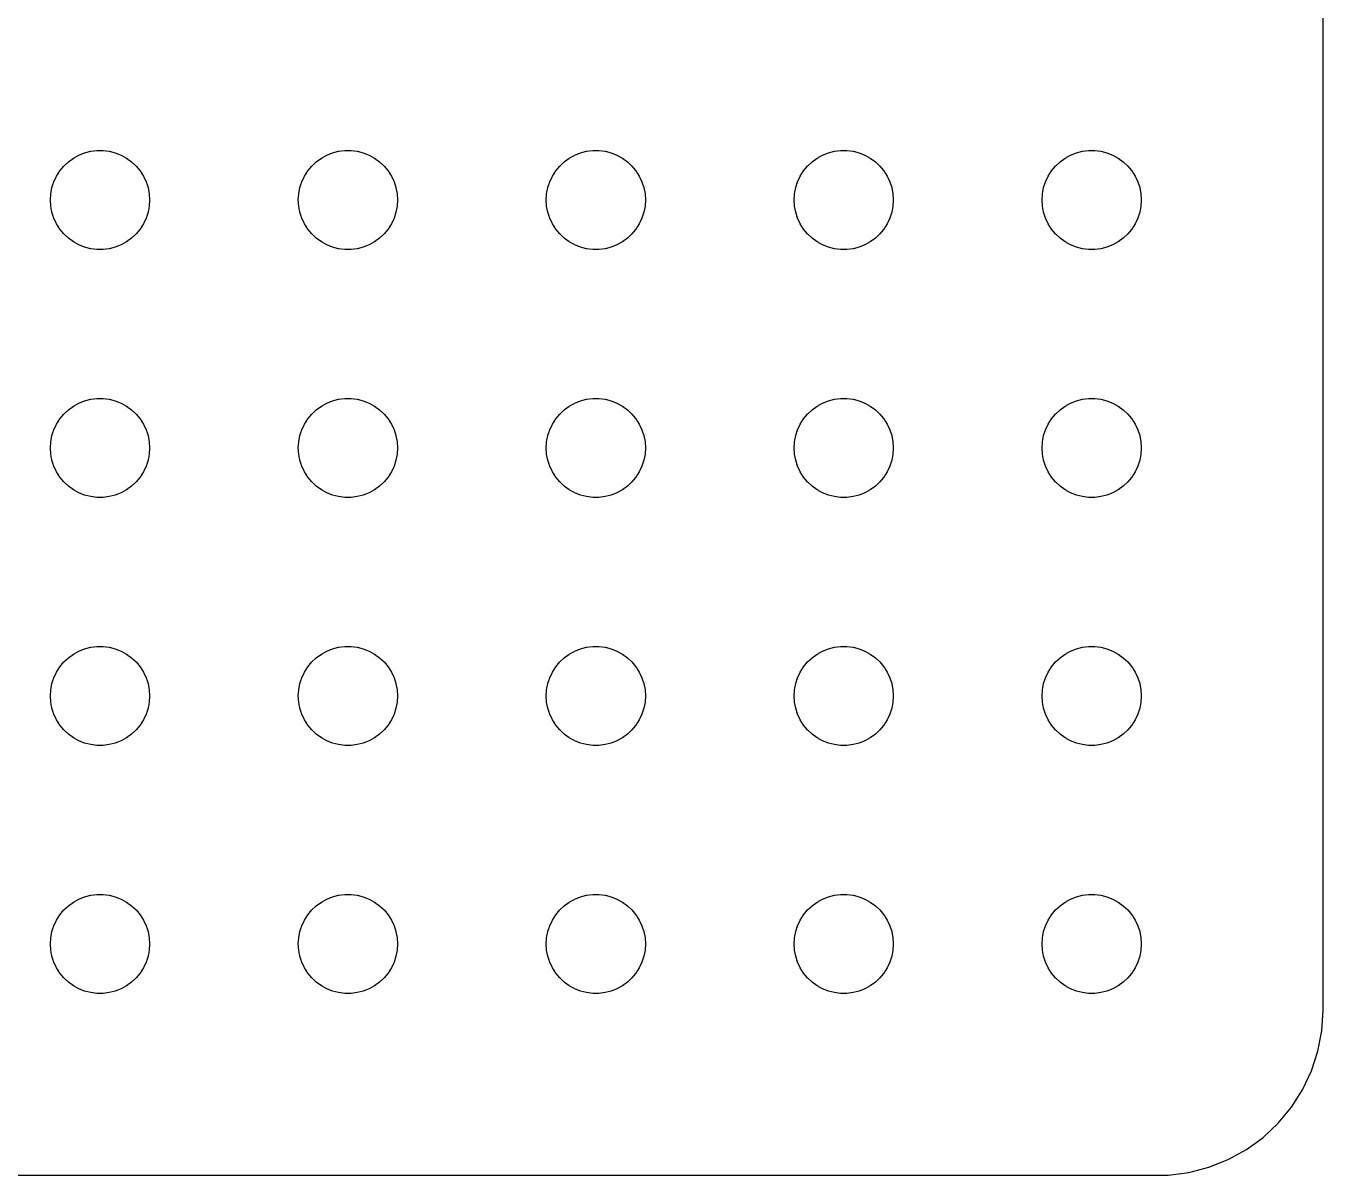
# Model space of a CAD drawing. Header units: metres. Extents: x -37 to 37, y 215 to 541.
# Drawn here: x -2.24 to 37, y 383.01 to 417.76 of the extents above; entities that cross this region are included whole.
import ezdxf

# ---------------------------------------------------------------- set-up
doc = ezdxf.new("R2010")
doc.units = ezdxf.units.M

msp = doc.modelspace()

# ---------------------------------------------------------------- linework, layer by layer
for p, q in [((37, 388), (37, 452)), ((-0.281067, 413.973), (-0.094177, 413.997)), ((-0.094177, 413.997), (0.094177, 413.997)), ((0.094177, 413.997), (0.281067, 413.973)), ((7.21892, 413.973), (7.40581, 413.997)), ((7.40581, 413.997), (7.59418, 413.997)), ((7.59418, 413.997), (7.78107, 413.973)), ((14.7189, 413.973), (14.9058, 413.997)), ((14.9058, 413.997), (15.0942, 413.997)), ((15.0942, 413.997), (15.2811, 413.973)), ((22.2189, 413.973), (22.4058, 413.997)), ((22.4058, 413.997), (22.5942, 413.997)), ((22.5942, 413.997), (22.7811, 413.973)), ((29.7189, 413.973), (29.9058, 413.997)), ((29.9058, 413.997), (30.0942, 413.997)), ((30.0942, 413.997), (30.2811, 413.973)), ((-1.09344, 413.527), (-0.956131, 413.656)), ((-0.956131, 413.656), (-0.803726, 413.766)), ((-0.803726, 413.766), (-0.638657, 413.857)), ((-0.638657, 413.857), (-0.463516, 413.927)), ((-0.463516, 413.927), (-0.281067, 413.973)), ((0.281067, 413.973), (0.463516, 413.927)), ((0.463516, 413.927), (0.638657, 413.857)), ((0.638657, 413.857), (0.803726, 413.766)), ((0.803726, 413.766), (0.956131, 413.656)), ((0.956131, 413.656), (1.09344, 413.527)), ((6.40654, 413.527), (6.54385, 413.656)), ((6.54385, 413.656), (6.69626, 413.766)), ((6.69626, 413.766), (6.86133, 413.857)), ((6.86133, 413.857), (7.03647, 413.927)), ((7.03647, 413.927), (7.21892, 413.973)), ((7.78107, 413.973), (7.96352, 413.927)), ((7.96352, 413.927), (8.13866, 413.857)), ((8.13866, 413.857), (8.30373, 413.766)), ((8.30373, 413.766), (8.45613, 413.656)), ((8.45613, 413.656), (8.59344, 413.527)), ((13.9065, 413.527), (14.0439, 413.656)), ((14.0439, 413.656), (14.1963, 413.766)), ((14.1963, 413.766), (14.3613, 413.857)), ((14.3613, 413.857), (14.5365, 413.927)), ((14.5365, 413.927), (14.7189, 413.973)), ((15.2811, 413.973), (15.4635, 413.927)), ((15.4635, 413.927), (15.6387, 413.857)), ((15.6387, 413.857), (15.8037, 413.766)), ((15.8037, 413.766), (15.9561, 413.656)), ((15.9561, 413.656), (16.0934, 413.527)), ((21.4065, 413.527), (21.5439, 413.656)), ((21.5439, 413.656), (21.6963, 413.766)), ((21.6963, 413.766), (21.8613, 413.857)), ((21.8613, 413.857), (22.0365, 413.927)), ((22.0365, 413.927), (22.2189, 413.973)), ((22.7811, 413.973), (22.9635, 413.927)), ((22.9635, 413.927), (23.1387, 413.857)), ((23.1387, 413.857), (23.3037, 413.766)), ((23.3037, 413.766), (23.4561, 413.656)), ((23.4561, 413.656), (23.5934, 413.527)), ((28.9065, 413.527), (29.0439, 413.656)), ((29.0439, 413.656), (29.1963, 413.766)), ((29.1963, 413.766), (29.3613, 413.857)), ((29.3613, 413.857), (29.5365, 413.927)), ((29.5365, 413.927), (29.7189, 413.973)), ((30.2811, 413.973), (30.4635, 413.927)), ((30.4635, 413.927), (30.6387, 413.857)), ((30.6387, 413.857), (30.8037, 413.766)), ((30.8037, 413.766), (30.9561, 413.656)), ((30.9561, 413.656), (31.0934, 413.527)), ((-1.39465, 413.052), (-1.31445, 413.223)), ((-1.31445, 413.223), (-1.21352, 413.382)), ((-1.21352, 413.382), (-1.09344, 413.527)), ((1.09344, 413.527), (1.21352, 413.382)), ((1.21352, 413.382), (1.31445, 413.223)), ((1.31445, 413.223), (1.39465, 413.052)), ((6.10533, 413.052), (6.18553, 413.223)), ((6.18553, 413.223), (6.28647, 413.382)), ((6.28647, 413.382), (6.40654, 413.527)), ((8.59344, 413.527), (8.71352, 413.382)), ((8.71352, 413.382), (8.81445, 413.223)), ((8.81445, 413.223), (8.89465, 413.052)), ((13.6053, 413.052), (13.6855, 413.223)), ((13.6855, 413.223), (13.7865, 413.382)), ((13.7865, 413.382), (13.9065, 413.527)), ((16.0934, 413.527), (16.2135, 413.382)), ((16.2135, 413.382), (16.3145, 413.223)), ((16.3145, 413.223), (16.3947, 413.052)), ((21.1053, 413.052), (21.1855, 413.223)), ((21.1855, 413.223), (21.2865, 413.382)), ((21.2865, 413.382), (21.4065, 413.527)), ((23.5934, 413.527), (23.7135, 413.382)), ((23.7135, 413.382), (23.8145, 413.223)), ((23.8145, 413.223), (23.8947, 413.052)), ((28.6053, 413.052), (28.6855, 413.223)), ((28.6855, 413.223), (28.7865, 413.382)), ((28.7865, 413.382), (28.9065, 413.527)), ((31.0934, 413.527), (31.2135, 413.382)), ((31.2135, 413.382), (31.3145, 413.223)), ((31.3145, 413.223), (31.3947, 413.052)), ((-1.48816, 412.688), (-1.45287, 412.873)), ((-1.45287, 412.873), (-1.39465, 413.052)), ((1.39465, 413.052), (1.45287, 412.873)), ((1.45287, 412.873), (1.48816, 412.688)), ((6.01183, 412.688), (6.04712, 412.873)), ((6.04712, 412.873), (6.10533, 413.052)), ((8.89465, 413.052), (8.95287, 412.873)), ((8.95287, 412.873), (8.98816, 412.688)), ((13.5118, 412.688), (13.5471, 412.873)), ((13.5471, 412.873), (13.6053, 413.052)), ((16.3947, 413.052), (16.4529, 412.873)), ((16.4529, 412.873), (16.4882, 412.688)), ((21.0118, 412.688), (21.0471, 412.873)), ((21.0471, 412.873), (21.1053, 413.052)), ((23.8947, 413.052), (23.9529, 412.873)), ((23.9529, 412.873), (23.9882, 412.688)), ((28.5118, 412.688), (28.5471, 412.873)), ((28.5471, 412.873), (28.6053, 413.052)), ((31.3947, 413.052), (31.4529, 412.873)), ((31.4529, 412.873), (31.4882, 412.688)), ((-1.5, 412.5), (-1.48816, 412.688)), ((-1.48816, 412.312), (-1.5, 412.5)), ((1.48816, 412.688), (1.5, 412.5)), ((1.5, 412.5), (1.48816, 412.312)), ((6, 412.5), (6.01183, 412.688)), ((6.01183, 412.312), (6, 412.5)), ((8.98816, 412.688), (9, 412.5)), ((9, 412.5), (8.98816, 412.312)), ((13.5, 412.5), (13.5118, 412.688)), ((13.5118, 412.312), (13.5, 412.5)), ((16.4882, 412.688), (16.5, 412.5)), ((16.5, 412.5), (16.4882, 412.312)), ((21, 412.5), (21.0118, 412.688)), ((21.0118, 412.312), (21, 412.5)), ((23.9882, 412.688), (24, 412.5)), ((24, 412.5), (23.9882, 412.312)), ((28.5, 412.5), (28.5118, 412.688)), ((28.5118, 412.312), (28.5, 412.5)), ((31.4882, 412.688), (31.5, 412.5)), ((31.5, 412.5), (31.4882, 412.312)), ((-1.45287, 412.127), (-1.48816, 412.312)), ((-1.39465, 411.948), (-1.45287, 412.127)), ((1.45287, 412.127), (1.39465, 411.948)), ((1.48816, 412.312), (1.45287, 412.127)), ((6.04712, 412.127), (6.01183, 412.312)), ((6.10533, 411.948), (6.04712, 412.127)), ((8.95287, 412.127), (8.89465, 411.948)), ((8.98816, 412.312), (8.95287, 412.127)), ((13.5471, 412.127), (13.5118, 412.312)), ((13.6053, 411.948), (13.5471, 412.127)), ((16.4529, 412.127), (16.3947, 411.948)), ((16.4882, 412.312), (16.4529, 412.127)), ((21.0471, 412.127), (21.0118, 412.312)), ((21.1053, 411.948), (21.0471, 412.127)), ((23.9529, 412.127), (23.8947, 411.948)), ((23.9882, 412.312), (23.9529, 412.127)), ((28.5471, 412.127), (28.5118, 412.312)), ((28.6053, 411.948), (28.5471, 412.127)), ((31.4529, 412.127), (31.3947, 411.948)), ((31.4882, 412.312), (31.4529, 412.127)), ((-1.31445, 411.777), (-1.39465, 411.948)), ((-1.21352, 411.618), (-1.31445, 411.777)), ((1.31445, 411.777), (1.21352, 411.618)), ((1.39465, 411.948), (1.31445, 411.777)), ((6.18553, 411.777), (6.10533, 411.948)), ((6.28647, 411.618), (6.18553, 411.777)), ((8.81445, 411.777), (8.71352, 411.618)), ((8.89465, 411.948), (8.81445, 411.777)), ((13.6855, 411.777), (13.6053, 411.948)), ((13.7865, 411.618), (13.6855, 411.777)), ((16.3145, 411.777), (16.2135, 411.618)), ((16.3947, 411.948), (16.3145, 411.777)), ((21.1855, 411.777), (21.1053, 411.948)), ((21.2865, 411.618), (21.1855, 411.777)), ((23.8145, 411.777), (23.7135, 411.618)), ((23.8947, 411.948), (23.8145, 411.777)), ((28.6855, 411.777), (28.6053, 411.948)), ((28.7865, 411.618), (28.6855, 411.777)), ((31.3145, 411.777), (31.2135, 411.618)), ((31.3947, 411.948), (31.3145, 411.777)), ((-1.09344, 411.473), (-1.21352, 411.618)), ((-0.956131, 411.344), (-1.09344, 411.473)), ((-0.803726, 411.234), (-0.956131, 411.344)), ((0.956131, 411.344), (0.803726, 411.234)), ((1.09344, 411.473), (0.956131, 411.344)), ((1.21352, 411.618), (1.09344, 411.473)), ((6.40654, 411.473), (6.28647, 411.618)), ((6.54385, 411.344), (6.40654, 411.473)), ((6.69626, 411.234), (6.54385, 411.344)), ((8.45613, 411.344), (8.30373, 411.234)), ((8.59344, 411.473), (8.45613, 411.344)), ((8.71352, 411.618), (8.59344, 411.473)), ((13.9065, 411.473), (13.7865, 411.618)), ((14.0439, 411.344), (13.9065, 411.473)), ((14.1963, 411.234), (14.0439, 411.344)), ((15.9561, 411.344), (15.8037, 411.234)), ((16.0934, 411.473), (15.9561, 411.344)), ((16.2135, 411.618), (16.0934, 411.473)), ((21.4065, 411.473), (21.2865, 411.618)), ((21.5439, 411.344), (21.4065, 411.473)), ((21.6963, 411.234), (21.5439, 411.344)), ((23.4561, 411.344), (23.3037, 411.234)), ((23.5934, 411.473), (23.4561, 411.344)), ((23.7135, 411.618), (23.5934, 411.473)), ((28.9065, 411.473), (28.7865, 411.618)), ((29.0439, 411.344), (28.9065, 411.473)), ((29.1963, 411.234), (29.0439, 411.344)), ((30.9561, 411.344), (30.8037, 411.234)), ((31.0934, 411.473), (30.9561, 411.344)), ((31.2135, 411.618), (31.0934, 411.473)), ((-0.638657, 411.143), (-0.803726, 411.234)), ((-0.463516, 411.073), (-0.638657, 411.143)), ((-0.281067, 411.027), (-0.463516, 411.073)), ((-0.094177, 411.003), (-0.281067, 411.027)), ((0.094177, 411.003), (-0.094177, 411.003)), ((0.281067, 411.027), (0.094177, 411.003)), ((0.463516, 411.073), (0.281067, 411.027)), ((0.638657, 411.143), (0.463516, 411.073)), ((0.803726, 411.234), (0.638657, 411.143)), ((6.86133, 411.143), (6.69626, 411.234)), ((7.03647, 411.073), (6.86133, 411.143)), ((7.21892, 411.027), (7.03647, 411.073)), ((7.40581, 411.003), (7.21892, 411.027)), ((7.59418, 411.003), (7.40581, 411.003)), ((7.78107, 411.027), (7.59418, 411.003)), ((7.96352, 411.073), (7.78107, 411.027)), ((8.13866, 411.143), (7.96352, 411.073)), ((8.30373, 411.234), (8.13866, 411.143)), ((14.3613, 411.143), (14.1963, 411.234)), ((14.5365, 411.073), (14.3613, 411.143)), ((14.7189, 411.027), (14.5365, 411.073)), ((14.9058, 411.003), (14.7189, 411.027)), ((15.0942, 411.003), (14.9058, 411.003)), ((15.2811, 411.027), (15.0942, 411.003)), ((15.4635, 411.073), (15.2811, 411.027)), ((15.6387, 411.143), (15.4635, 411.073)), ((15.8037, 411.234), (15.6387, 411.143)), ((21.8613, 411.143), (21.6963, 411.234)), ((22.0365, 411.073), (21.8613, 411.143)), ((22.2189, 411.027), (22.0365, 411.073)), ((22.4058, 411.003), (22.2189, 411.027)), ((22.5942, 411.003), (22.4058, 411.003)), ((22.7811, 411.027), (22.5942, 411.003)), ((22.9635, 411.073), (22.7811, 411.027)), ((23.1387, 411.143), (22.9635, 411.073)), ((23.3037, 411.234), (23.1387, 411.143)), ((29.3613, 411.143), (29.1963, 411.234)), ((29.5365, 411.073), (29.3613, 411.143)), ((29.7189, 411.027), (29.5365, 411.073)), ((29.9058, 411.003), (29.7189, 411.027)), ((30.0942, 411.003), (29.9058, 411.003)), ((30.2811, 411.027), (30.0942, 411.003)), ((30.4635, 411.073), (30.2811, 411.027)), ((30.6387, 411.143), (30.4635, 411.073)), ((30.8037, 411.234), (30.6387, 411.143)), ((-1.09344, 406.027), (-0.956131, 406.156)), ((-0.956131, 406.156), (-0.803726, 406.266)), ((-0.803726, 406.266), (-0.638657, 406.357)), ((-0.638657, 406.357), (-0.463516, 406.427)), ((-0.463516, 406.427), (-0.281067, 406.473)), ((-0.281067, 406.473), (-0.094177, 406.497)), ((-0.094177, 406.497), (0.094177, 406.497)), ((0.094177, 406.497), (0.281067, 406.473)), ((0.281067, 406.473), (0.463516, 406.427)), ((0.463516, 406.427), (0.638657, 406.357)), ((0.638657, 406.357), (0.803726, 406.266)), ((0.803726, 406.266), (0.956131, 406.156)), ((0.956131, 406.156), (1.09344, 406.027)), ((6.40654, 406.027), (6.54385, 406.156)), ((6.54385, 406.156), (6.69626, 406.266)), ((6.69626, 406.266), (6.86133, 406.357)), ((6.86133, 406.357), (7.03647, 406.427)), ((7.03647, 406.427), (7.21892, 406.473)), ((7.21892, 406.473), (7.40581, 406.497)), ((7.40581, 406.497), (7.59418, 406.497)), ((7.59418, 406.497), (7.78107, 406.473)), ((7.78107, 406.473), (7.96352, 406.427)), ((7.96352, 406.427), (8.13866, 406.357)), ((8.13866, 406.357), (8.30373, 406.266)), ((8.30373, 406.266), (8.45613, 406.156)), ((8.45613, 406.156), (8.59344, 406.027)), ((13.9065, 406.027), (14.0439, 406.156)), ((14.0439, 406.156), (14.1963, 406.266)), ((14.1963, 406.266), (14.3613, 406.357)), ((14.3613, 406.357), (14.5365, 406.427)), ((14.5365, 406.427), (14.7189, 406.473)), ((14.7189, 406.473), (14.9058, 406.497)), ((14.9058, 406.497), (15.0942, 406.497)), ((15.0942, 406.497), (15.2811, 406.473)), ((15.2811, 406.473), (15.4635, 406.427)), ((15.4635, 406.427), (15.6387, 406.357)), ((15.6387, 406.357), (15.8037, 406.266)), ((15.8037, 406.266), (15.9561, 406.156)), ((15.9561, 406.156), (16.0934, 406.027)), ((21.4065, 406.027), (21.5439, 406.156)), ((21.5439, 406.156), (21.6963, 406.266)), ((21.6963, 406.266), (21.8613, 406.357)), ((21.8613, 406.357), (22.0365, 406.427)), ((22.0365, 406.427), (22.2189, 406.473)), ((22.2189, 406.473), (22.4058, 406.497)), ((22.4058, 406.497), (22.5942, 406.497)), ((22.5942, 406.497), (22.7811, 406.473)), ((22.7811, 406.473), (22.9635, 406.427)), ((22.9635, 406.427), (23.1387, 406.357)), ((23.1387, 406.357), (23.3037, 406.266)), ((23.3037, 406.266), (23.4561, 406.156)), ((23.4561, 406.156), (23.5934, 406.027)), ((28.9065, 406.027), (29.0439, 406.156)), ((29.0439, 406.156), (29.1963, 406.266)), ((29.1963, 406.266), (29.3613, 406.357)), ((29.3613, 406.357), (29.5365, 406.427)), ((29.5365, 406.427), (29.7189, 406.473)), ((29.7189, 406.473), (29.9058, 406.497)), ((29.9058, 406.497), (30.0942, 406.497)), ((30.0942, 406.497), (30.2811, 406.473)), ((30.2811, 406.473), (30.4635, 406.427)), ((30.4635, 406.427), (30.6387, 406.357)), ((30.6387, 406.357), (30.8037, 406.266)), ((30.8037, 406.266), (30.9561, 406.156)), ((30.9561, 406.156), (31.0934, 406.027)), ((-1.31445, 405.723), (-1.21352, 405.882)), ((-1.21352, 405.882), (-1.09344, 406.027)), ((1.09344, 406.027), (1.21352, 405.882)), ((1.21352, 405.882), (1.31445, 405.723)), ((6.18553, 405.723), (6.28647, 405.882)), ((6.28647, 405.882), (6.40654, 406.027)), ((8.59344, 406.027), (8.71352, 405.882)), ((8.71352, 405.882), (8.81445, 405.723)), ((13.6855, 405.723), (13.7865, 405.882)), ((13.7865, 405.882), (13.9065, 406.027)), ((16.0934, 406.027), (16.2135, 405.882)), ((16.2135, 405.882), (16.3145, 405.723)), ((21.1855, 405.723), (21.2865, 405.882)), ((21.2865, 405.882), (21.4065, 406.027)), ((23.5934, 406.027), (23.7135, 405.882)), ((23.7135, 405.882), (23.8145, 405.723)), ((28.6855, 405.723), (28.7865, 405.882)), ((28.7865, 405.882), (28.9065, 406.027)), ((31.0934, 406.027), (31.2135, 405.882)), ((31.2135, 405.882), (31.3145, 405.723)), ((-1.48816, 405.188), (-1.45287, 405.373)), ((-1.45287, 405.373), (-1.39465, 405.552)), ((-1.39465, 405.552), (-1.31445, 405.723)), ((1.31445, 405.723), (1.39465, 405.552)), ((1.39465, 405.552), (1.45287, 405.373)), ((1.45287, 405.373), (1.48816, 405.188)), ((6.01183, 405.188), (6.04712, 405.373)), ((6.04712, 405.373), (6.10533, 405.552)), ((6.10533, 405.552), (6.18553, 405.723)), ((8.81445, 405.723), (8.89465, 405.552)), ((8.89465, 405.552), (8.95287, 405.373)), ((8.95287, 405.373), (8.98816, 405.188)), ((13.5118, 405.188), (13.5471, 405.373)), ((13.5471, 405.373), (13.6053, 405.552)), ((13.6053, 405.552), (13.6855, 405.723)), ((16.3145, 405.723), (16.3947, 405.552)), ((16.3947, 405.552), (16.4529, 405.373)), ((16.4529, 405.373), (16.4882, 405.188)), ((21.0118, 405.188), (21.0471, 405.373)), ((21.0471, 405.373), (21.1053, 405.552)), ((21.1053, 405.552), (21.1855, 405.723)), ((23.8145, 405.723), (23.8947, 405.552)), ((23.8947, 405.552), (23.9529, 405.373)), ((23.9529, 405.373), (23.9882, 405.188)), ((28.5118, 405.188), (28.5471, 405.373)), ((28.5471, 405.373), (28.6053, 405.552)), ((28.6053, 405.552), (28.6855, 405.723)), ((31.3145, 405.723), (31.3947, 405.552)), ((31.3947, 405.552), (31.4529, 405.373)), ((31.4529, 405.373), (31.4882, 405.188)), ((-1.5, 405), (-1.48816, 405.188)), ((-1.48816, 404.812), (-1.5, 405)), ((1.48816, 405.188), (1.5, 405)), ((1.5, 405), (1.48816, 404.812)), ((6, 405), (6.01183, 405.188)), ((6.01183, 404.812), (6, 405)), ((8.98816, 405.188), (9, 405)), ((9, 405), (8.98816, 404.812)), ((13.5, 405), (13.5118, 405.188)), ((13.5118, 404.812), (13.5, 405)), ((16.4882, 405.188), (16.5, 405)), ((16.5, 405), (16.4882, 404.812)), ((21, 405), (21.0118, 405.188)), ((21.0118, 404.812), (21, 405)), ((23.9882, 405.188), (24, 405)), ((24, 405), (23.9882, 404.812)), ((28.5, 405), (28.5118, 405.188)), ((28.5118, 404.812), (28.5, 405)), ((31.4882, 405.188), (31.5, 405)), ((31.5, 405), (31.4882, 404.812)), ((-1.45287, 404.627), (-1.48816, 404.812)), ((-1.39465, 404.448), (-1.45287, 404.627)), ((1.45287, 404.627), (1.39465, 404.448)), ((1.48816, 404.812), (1.45287, 404.627)), ((6.04712, 404.627), (6.01183, 404.812)), ((6.10533, 404.448), (6.04712, 404.627)), ((8.95287, 404.627), (8.89465, 404.448)), ((8.98816, 404.812), (8.95287, 404.627)), ((13.5471, 404.627), (13.5118, 404.812)), ((13.6053, 404.448), (13.5471, 404.627)), ((16.4529, 404.627), (16.3947, 404.448)), ((16.4882, 404.812), (16.4529, 404.627)), ((21.0471, 404.627), (21.0118, 404.812)), ((21.1053, 404.448), (21.0471, 404.627)), ((23.9529, 404.627), (23.8947, 404.448)), ((23.9882, 404.812), (23.9529, 404.627)), ((28.5471, 404.627), (28.5118, 404.812)), ((28.6053, 404.448), (28.5471, 404.627)), ((31.4529, 404.627), (31.3947, 404.448)), ((31.4882, 404.812), (31.4529, 404.627)), ((-1.31445, 404.277), (-1.39465, 404.448)), ((-1.21352, 404.118), (-1.31445, 404.277)), ((1.31445, 404.277), (1.21352, 404.118)), ((1.39465, 404.448), (1.31445, 404.277)), ((6.18553, 404.277), (6.10533, 404.448)), ((6.28647, 404.118), (6.18553, 404.277)), ((8.81445, 404.277), (8.71352, 404.118)), ((8.89465, 404.448), (8.81445, 404.277)), ((13.6855, 404.277), (13.6053, 404.448)), ((13.7865, 404.118), (13.6855, 404.277)), ((16.3145, 404.277), (16.2135, 404.118)), ((16.3947, 404.448), (16.3145, 404.277)), ((21.1855, 404.277), (21.1053, 404.448)), ((21.2865, 404.118), (21.1855, 404.277)), ((23.8145, 404.277), (23.7135, 404.118)), ((23.8947, 404.448), (23.8145, 404.277)), ((28.6855, 404.277), (28.6053, 404.448)), ((28.7865, 404.118), (28.6855, 404.277)), ((31.3145, 404.277), (31.2135, 404.118)), ((31.3947, 404.448), (31.3145, 404.277)), ((-1.09344, 403.973), (-1.21352, 404.118)), ((-0.956131, 403.844), (-1.09344, 403.973)), ((-0.803726, 403.734), (-0.956131, 403.844)), ((0.956131, 403.844), (0.803726, 403.734)), ((1.09344, 403.973), (0.956131, 403.844)), ((1.21352, 404.118), (1.09344, 403.973)), ((6.40654, 403.973), (6.28647, 404.118)), ((6.54385, 403.844), (6.40654, 403.973)), ((6.69626, 403.734), (6.54385, 403.844)), ((8.45613, 403.844), (8.30373, 403.734)), ((8.59344, 403.973), (8.45613, 403.844)), ((8.71352, 404.118), (8.59344, 403.973)), ((13.9065, 403.973), (13.7865, 404.118)), ((14.0439, 403.844), (13.9065, 403.973)), ((14.1963, 403.734), (14.0439, 403.844)), ((15.9561, 403.844), (15.8037, 403.734)), ((16.0934, 403.973), (15.9561, 403.844)), ((16.2135, 404.118), (16.0934, 403.973)), ((21.4065, 403.973), (21.2865, 404.118)), ((21.5439, 403.844), (21.4065, 403.973)), ((21.6963, 403.734), (21.5439, 403.844)), ((23.4561, 403.844), (23.3037, 403.734)), ((23.5934, 403.973), (23.4561, 403.844)), ((23.7135, 404.118), (23.5934, 403.973)), ((28.9065, 403.973), (28.7865, 404.118)), ((29.0439, 403.844), (28.9065, 403.973)), ((29.1963, 403.734), (29.0439, 403.844)), ((30.9561, 403.844), (30.8037, 403.734)), ((31.0934, 403.973), (30.9561, 403.844)), ((31.2135, 404.118), (31.0934, 403.973)), ((-0.638657, 403.643), (-0.803726, 403.734)), ((-0.463516, 403.573), (-0.638657, 403.643)), ((-0.281067, 403.527), (-0.463516, 403.573)), ((-0.094177, 403.503), (-0.281067, 403.527)), ((0.094177, 403.503), (-0.094177, 403.503)), ((0.281067, 403.527), (0.094177, 403.503)), ((0.463516, 403.573), (0.281067, 403.527)), ((0.638657, 403.643), (0.463516, 403.573)), ((0.803726, 403.734), (0.638657, 403.643)), ((6.86133, 403.643), (6.69626, 403.734)), ((7.03647, 403.573), (6.86133, 403.643)), ((7.21892, 403.527), (7.03647, 403.573)), ((7.40581, 403.503), (7.21892, 403.527)), ((7.59418, 403.503), (7.40581, 403.503)), ((7.78107, 403.527), (7.59418, 403.503)), ((7.96352, 403.573), (7.78107, 403.527)), ((8.13866, 403.643), (7.96352, 403.573)), ((8.30373, 403.734), (8.13866, 403.643)), ((14.3613, 403.643), (14.1963, 403.734)), ((14.5365, 403.573), (14.3613, 403.643)), ((14.7189, 403.527), (14.5365, 403.573)), ((14.9058, 403.503), (14.7189, 403.527)), ((15.0942, 403.503), (14.9058, 403.503)), ((15.2811, 403.527), (15.0942, 403.503)), ((15.4635, 403.573), (15.2811, 403.527)), ((15.6387, 403.643), (15.4635, 403.573)), ((15.8037, 403.734), (15.6387, 403.643)), ((21.8613, 403.643), (21.6963, 403.734)), ((22.0365, 403.573), (21.8613, 403.643)), ((22.2189, 403.527), (22.0365, 403.573)), ((22.4058, 403.503), (22.2189, 403.527)), ((22.5942, 403.503), (22.4058, 403.503)), ((22.7811, 403.527), (22.5942, 403.503)), ((22.9635, 403.573), (22.7811, 403.527)), ((23.1387, 403.643), (22.9635, 403.573)), ((23.3037, 403.734), (23.1387, 403.643)), ((29.3613, 403.643), (29.1963, 403.734)), ((29.5365, 403.573), (29.3613, 403.643)), ((29.7189, 403.527), (29.5365, 403.573)), ((29.9058, 403.503), (29.7189, 403.527)), ((30.0942, 403.503), (29.9058, 403.503)), ((30.2811, 403.527), (30.0942, 403.503)), ((30.4635, 403.573), (30.2811, 403.527)), ((30.6387, 403.643), (30.4635, 403.573)), ((30.8037, 403.734), (30.6387, 403.643)), ((-0.956131, 398.656), (-0.803726, 398.766)), ((-0.803726, 398.766), (-0.638657, 398.857)), ((-0.638657, 398.857), (-0.463516, 398.927)), ((-0.463516, 398.927), (-0.281067, 398.973)), ((-0.281067, 398.973), (-0.094177, 398.997)), ((-0.094177, 398.997), (0.094177, 398.997)), ((0.094177, 398.997), (0.281067, 398.973)), ((0.281067, 398.973), (0.463516, 398.927)), ((0.463516, 398.927), (0.638657, 398.857)), ((0.638657, 398.857), (0.803726, 398.766)), ((0.803726, 398.766), (0.956131, 398.656)), ((6.54385, 398.656), (6.69626, 398.766)), ((6.69626, 398.766), (6.86133, 398.857)), ((6.86133, 398.857), (7.03647, 398.927)), ((7.03647, 398.927), (7.21892, 398.973)), ((7.21892, 398.973), (7.40581, 398.997)), ((7.40581, 398.997), (7.59418, 398.997)), ((7.59418, 398.997), (7.78107, 398.973)), ((7.78107, 398.973), (7.96352, 398.927)), ((7.96352, 398.927), (8.13866, 398.857)), ((8.13866, 398.857), (8.30373, 398.766)), ((8.30373, 398.766), (8.45613, 398.656)), ((14.0439, 398.656), (14.1963, 398.766)), ((14.1963, 398.766), (14.3613, 398.857)), ((14.3613, 398.857), (14.5365, 398.927)), ((14.5365, 398.927), (14.7189, 398.973)), ((14.7189, 398.973), (14.9058, 398.997)), ((14.9058, 398.997), (15.0942, 398.997)), ((15.0942, 398.997), (15.2811, 398.973)), ((15.2811, 398.973), (15.4635, 398.927)), ((15.4635, 398.927), (15.6387, 398.857)), ((15.6387, 398.857), (15.8037, 398.766)), ((15.8037, 398.766), (15.9561, 398.656)), ((21.5439, 398.656), (21.6963, 398.766)), ((21.6963, 398.766), (21.8613, 398.857)), ((21.8613, 398.857), (22.0365, 398.927)), ((22.0365, 398.927), (22.2189, 398.973)), ((22.2189, 398.973), (22.4058, 398.997)), ((22.4058, 398.997), (22.5942, 398.997)), ((22.5942, 398.997), (22.7811, 398.973)), ((22.7811, 398.973), (22.9635, 398.927)), ((22.9635, 398.927), (23.1387, 398.857)), ((23.1387, 398.857), (23.3037, 398.766)), ((23.3037, 398.766), (23.4561, 398.656)), ((29.0439, 398.656), (29.1963, 398.766)), ((29.1963, 398.766), (29.3613, 398.857)), ((29.3613, 398.857), (29.5365, 398.927)), ((29.5365, 398.927), (29.7189, 398.973)), ((29.7189, 398.973), (29.9058, 398.997)), ((29.9058, 398.997), (30.0942, 398.997)), ((30.0942, 398.997), (30.2811, 398.973)), ((30.2811, 398.973), (30.4635, 398.927)), ((30.4635, 398.927), (30.6387, 398.857)), ((30.6387, 398.857), (30.8037, 398.766)), ((30.8037, 398.766), (30.9561, 398.656)), ((-1.31445, 398.223), (-1.21352, 398.382)), ((-1.21352, 398.382), (-1.09344, 398.527)), ((-1.09344, 398.527), (-0.956131, 398.656)), ((0.956131, 398.656), (1.09344, 398.527)), ((1.09344, 398.527), (1.21352, 398.382)), ((1.21352, 398.382), (1.31445, 398.223)), ((6.18553, 398.223), (6.28647, 398.382)), ((6.28647, 398.382), (6.40654, 398.527)), ((6.40654, 398.527), (6.54385, 398.656)), ((8.45613, 398.656), (8.59344, 398.527)), ((8.59344, 398.527), (8.71352, 398.382)), ((8.71352, 398.382), (8.81445, 398.223)), ((13.6855, 398.223), (13.7865, 398.382)), ((13.7865, 398.382), (13.9065, 398.527)), ((13.9065, 398.527), (14.0439, 398.656)), ((15.9561, 398.656), (16.0934, 398.527)), ((16.0934, 398.527), (16.2135, 398.382)), ((16.2135, 398.382), (16.3145, 398.223)), ((21.1855, 398.223), (21.2865, 398.382)), ((21.2865, 398.382), (21.4065, 398.527)), ((21.4065, 398.527), (21.5439, 398.656)), ((23.4561, 398.656), (23.5934, 398.527)), ((23.5934, 398.527), (23.7135, 398.382)), ((23.7135, 398.382), (23.8145, 398.223)), ((28.6855, 398.223), (28.7865, 398.382)), ((28.7865, 398.382), (28.9065, 398.527)), ((28.9065, 398.527), (29.0439, 398.656)), ((30.9561, 398.656), (31.0934, 398.527)), ((31.0934, 398.527), (31.2135, 398.382)), ((31.2135, 398.382), (31.3145, 398.223)), ((-1.45287, 397.873), (-1.39465, 398.052)), ((-1.39465, 398.052), (-1.31445, 398.223)), ((1.31445, 398.223), (1.39465, 398.052)), ((1.39465, 398.052), (1.45287, 397.873)), ((6.04712, 397.873), (6.10533, 398.052)), ((6.10533, 398.052), (6.18553, 398.223)), ((8.81445, 398.223), (8.89465, 398.052)), ((8.89465, 398.052), (8.95287, 397.873)), ((13.5471, 397.873), (13.6053, 398.052)), ((13.6053, 398.052), (13.6855, 398.223)), ((16.3145, 398.223), (16.3947, 398.052)), ((16.3947, 398.052), (16.4529, 397.873)), ((21.0471, 397.873), (21.1053, 398.052)), ((21.1053, 398.052), (21.1855, 398.223)), ((23.8145, 398.223), (23.8947, 398.052)), ((23.8947, 398.052), (23.9529, 397.873)), ((28.5471, 397.873), (28.6053, 398.052)), ((28.6053, 398.052), (28.6855, 398.223)), ((31.3145, 398.223), (31.3947, 398.052)), ((31.3947, 398.052), (31.4529, 397.873)), ((-1.5, 397.5), (-1.48816, 397.688)), ((-1.48816, 397.688), (-1.45287, 397.873)), ((1.45287, 397.873), (1.48816, 397.688)), ((1.48816, 397.688), (1.5, 397.5)), ((6, 397.5), (6.01183, 397.688)), ((6.01183, 397.688), (6.04712, 397.873)), ((8.95287, 397.873), (8.98816, 397.688)), ((8.98816, 397.688), (9, 397.5)), ((13.5, 397.5), (13.5118, 397.688)), ((13.5118, 397.688), (13.5471, 397.873)), ((16.4529, 397.873), (16.4882, 397.688)), ((16.4882, 397.688), (16.5, 397.5)), ((21, 397.5), (21.0118, 397.688)), ((21.0118, 397.688), (21.0471, 397.873)), ((23.9529, 397.873), (23.9882, 397.688)), ((23.9882, 397.688), (24, 397.5)), ((28.5, 397.5), (28.5118, 397.688)), ((28.5118, 397.688), (28.5471, 397.873)), ((31.4529, 397.873), (31.4882, 397.688)), ((31.4882, 397.688), (31.5, 397.5)), ((-1.48816, 397.312), (-1.5, 397.5)), ((-1.45287, 397.127), (-1.48816, 397.312)), ((-1.39465, 396.948), (-1.45287, 397.127)), ((1.45287, 397.127), (1.39465, 396.948)), ((1.48816, 397.312), (1.45287, 397.127)), ((1.5, 397.5), (1.48816, 397.312)), ((6.01183, 397.312), (6, 397.5)), ((6.04712, 397.127), (6.01183, 397.312)), ((6.10533, 396.948), (6.04712, 397.127)), ((8.95287, 397.127), (8.89465, 396.948)), ((8.98816, 397.312), (8.95287, 397.127)), ((9, 397.5), (8.98816, 397.312)), ((13.5118, 397.312), (13.5, 397.5)), ((13.5471, 397.127), (13.5118, 397.312)), ((13.6053, 396.948), (13.5471, 397.127)), ((16.4529, 397.127), (16.3947, 396.948)), ((16.4882, 397.312), (16.4529, 397.127)), ((16.5, 397.5), (16.4882, 397.312)), ((21.0118, 397.312), (21, 397.5)), ((21.0471, 397.127), (21.0118, 397.312)), ((21.1053, 396.948), (21.0471, 397.127)), ((23.9529, 397.127), (23.8947, 396.948)), ((23.9882, 397.312), (23.9529, 397.127)), ((24, 397.5), (23.9882, 397.312)), ((28.5118, 397.312), (28.5, 397.5)), ((28.5471, 397.127), (28.5118, 397.312)), ((28.6053, 396.948), (28.5471, 397.127)), ((31.4529, 397.127), (31.3947, 396.948)), ((31.4882, 397.312), (31.4529, 397.127)), ((31.5, 397.5), (31.4882, 397.312)), ((-1.31445, 396.777), (-1.39465, 396.948)), ((-1.21352, 396.618), (-1.31445, 396.777)), ((1.31445, 396.777), (1.21352, 396.618)), ((1.39465, 396.948), (1.31445, 396.777)), ((6.18553, 396.777), (6.10533, 396.948)), ((6.28647, 396.618), (6.18553, 396.777)), ((8.81445, 396.777), (8.71352, 396.618)), ((8.89465, 396.948), (8.81445, 396.777)), ((13.6855, 396.777), (13.6053, 396.948)), ((13.7865, 396.618), (13.6855, 396.777)), ((16.3145, 396.777), (16.2135, 396.618)), ((16.3947, 396.948), (16.3145, 396.777)), ((21.1855, 396.777), (21.1053, 396.948)), ((21.2865, 396.618), (21.1855, 396.777)), ((23.8145, 396.777), (23.7135, 396.618)), ((23.8947, 396.948), (23.8145, 396.777)), ((28.6855, 396.777), (28.6053, 396.948)), ((28.7865, 396.618), (28.6855, 396.777)), ((31.3145, 396.777), (31.2135, 396.618)), ((31.3947, 396.948), (31.3145, 396.777)), ((-1.09344, 396.473), (-1.21352, 396.618)), ((-0.956131, 396.344), (-1.09344, 396.473)), ((-0.803726, 396.234), (-0.956131, 396.344)), ((0.956131, 396.344), (0.803726, 396.234)), ((1.09344, 396.473), (0.956131, 396.344)), ((1.21352, 396.618), (1.09344, 396.473)), ((6.40654, 396.473), (6.28647, 396.618)), ((6.54385, 396.344), (6.40654, 396.473)), ((6.69626, 396.234), (6.54385, 396.344)), ((8.45613, 396.344), (8.30373, 396.234)), ((8.59344, 396.473), (8.45613, 396.344)), ((8.71352, 396.618), (8.59344, 396.473)), ((13.9065, 396.473), (13.7865, 396.618)), ((14.0439, 396.344), (13.9065, 396.473)), ((14.1963, 396.234), (14.0439, 396.344)), ((15.9561, 396.344), (15.8037, 396.234)), ((16.0934, 396.473), (15.9561, 396.344)), ((16.2135, 396.618), (16.0934, 396.473)), ((21.4065, 396.473), (21.2865, 396.618)), ((21.5439, 396.344), (21.4065, 396.473)), ((21.6963, 396.234), (21.5439, 396.344)), ((23.4561, 396.344), (23.3037, 396.234)), ((23.5934, 396.473), (23.4561, 396.344)), ((23.7135, 396.618), (23.5934, 396.473)), ((28.9065, 396.473), (28.7865, 396.618)), ((29.0439, 396.344), (28.9065, 396.473)), ((29.1963, 396.234), (29.0439, 396.344)), ((30.9561, 396.344), (30.8037, 396.234)), ((31.0934, 396.473), (30.9561, 396.344)), ((31.2135, 396.618), (31.0934, 396.473)), ((-0.638657, 396.143), (-0.803726, 396.234)), ((-0.463516, 396.073), (-0.638657, 396.143)), ((-0.281067, 396.027), (-0.463516, 396.073)), ((-0.094177, 396.003), (-0.281067, 396.027)), ((0.094177, 396.003), (-0.094177, 396.003)), ((0.281067, 396.027), (0.094177, 396.003)), ((0.463516, 396.073), (0.281067, 396.027)), ((0.638657, 396.143), (0.463516, 396.073)), ((0.803726, 396.234), (0.638657, 396.143)), ((6.86133, 396.143), (6.69626, 396.234)), ((7.03647, 396.073), (6.86133, 396.143)), ((7.21892, 396.027), (7.03647, 396.073)), ((7.40581, 396.003), (7.21892, 396.027)), ((7.59418, 396.003), (7.40581, 396.003)), ((7.78107, 396.027), (7.59418, 396.003)), ((7.96352, 396.073), (7.78107, 396.027)), ((8.13866, 396.143), (7.96352, 396.073)), ((8.30373, 396.234), (8.13866, 396.143)), ((14.3613, 396.143), (14.1963, 396.234)), ((14.5365, 396.073), (14.3613, 396.143)), ((14.7189, 396.027), (14.5365, 396.073)), ((14.9058, 396.003), (14.7189, 396.027)), ((15.0942, 396.003), (14.9058, 396.003)), ((15.2811, 396.027), (15.0942, 396.003)), ((15.4635, 396.073), (15.2811, 396.027)), ((15.6387, 396.143), (15.4635, 396.073)), ((15.8037, 396.234), (15.6387, 396.143)), ((21.8613, 396.143), (21.6963, 396.234)), ((22.0365, 396.073), (21.8613, 396.143)), ((22.2189, 396.027), (22.0365, 396.073)), ((22.4058, 396.003), (22.2189, 396.027)), ((22.5942, 396.003), (22.4058, 396.003)), ((22.7811, 396.027), (22.5942, 396.003)), ((22.9635, 396.073), (22.7811, 396.027)), ((23.1387, 396.143), (22.9635, 396.073)), ((23.3037, 396.234), (23.1387, 396.143)), ((29.3613, 396.143), (29.1963, 396.234)), ((29.5365, 396.073), (29.3613, 396.143)), ((29.7189, 396.027), (29.5365, 396.073)), ((29.9058, 396.003), (29.7189, 396.027)), ((30.0942, 396.003), (29.9058, 396.003)), ((30.2811, 396.027), (30.0942, 396.003)), ((30.4635, 396.073), (30.2811, 396.027)), ((30.6387, 396.143), (30.4635, 396.073)), ((30.8037, 396.234), (30.6387, 396.143)), ((-0.956131, 391.156), (-0.803726, 391.266)), ((-0.803726, 391.266), (-0.638657, 391.357)), ((-0.638657, 391.357), (-0.463516, 391.427)), ((-0.463516, 391.427), (-0.281067, 391.473)), ((-0.281067, 391.473), (-0.094177, 391.497)), ((-0.094177, 391.497), (0.094177, 391.497)), ((0.094177, 391.497), (0.281067, 391.473)), ((0.281067, 391.473), (0.463516, 391.427)), ((0.463516, 391.427), (0.638657, 391.357)), ((0.638657, 391.357), (0.803726, 391.266)), ((0.803726, 391.266), (0.956131, 391.156)), ((6.54385, 391.156), (6.69626, 391.266)), ((6.69626, 391.266), (6.86133, 391.357)), ((6.86133, 391.357), (7.03647, 391.427)), ((7.03647, 391.427), (7.21892, 391.473)), ((7.21892, 391.473), (7.40581, 391.497)), ((7.40581, 391.497), (7.59418, 391.497)), ((7.59418, 391.497), (7.78107, 391.473)), ((7.78107, 391.473), (7.96352, 391.427)), ((7.96352, 391.427), (8.13866, 391.357)), ((8.13866, 391.357), (8.30373, 391.266)), ((8.30373, 391.266), (8.45613, 391.156)), ((14.0439, 391.156), (14.1963, 391.266)), ((14.1963, 391.266), (14.3613, 391.357)), ((14.3613, 391.357), (14.5365, 391.427)), ((14.5365, 391.427), (14.7189, 391.473)), ((14.7189, 391.473), (14.9058, 391.497)), ((14.9058, 391.497), (15.0942, 391.497)), ((15.0942, 391.497), (15.2811, 391.473)), ((15.2811, 391.473), (15.4635, 391.427)), ((15.4635, 391.427), (15.6387, 391.357)), ((15.6387, 391.357), (15.8037, 391.266)), ((15.8037, 391.266), (15.9561, 391.156)), ((21.5439, 391.156), (21.6963, 391.266)), ((21.6963, 391.266), (21.8613, 391.357)), ((21.8613, 391.357), (22.0365, 391.427)), ((22.0365, 391.427), (22.2189, 391.473)), ((22.2189, 391.473), (22.4058, 391.497)), ((22.4058, 391.497), (22.5942, 391.497)), ((22.5942, 391.497), (22.7811, 391.473)), ((22.7811, 391.473), (22.9635, 391.427)), ((22.9635, 391.427), (23.1387, 391.357)), ((23.1387, 391.357), (23.3037, 391.266)), ((23.3037, 391.266), (23.4561, 391.156)), ((29.0439, 391.156), (29.1963, 391.266)), ((29.1963, 391.266), (29.3613, 391.357)), ((29.3613, 391.357), (29.5365, 391.427)), ((29.5365, 391.427), (29.7189, 391.473)), ((29.7189, 391.473), (29.9058, 391.497)), ((29.9058, 391.497), (30.0942, 391.497)), ((30.0942, 391.497), (30.2811, 391.473)), ((30.2811, 391.473), (30.4635, 391.427)), ((30.4635, 391.427), (30.6387, 391.357)), ((30.6387, 391.357), (30.8037, 391.266)), ((30.8037, 391.266), (30.9561, 391.156)), ((-1.31445, 390.723), (-1.21352, 390.882)), ((-1.21352, 390.882), (-1.09344, 391.027)), ((-1.09344, 391.027), (-0.956131, 391.156)), ((0.956131, 391.156), (1.09344, 391.027)), ((1.09344, 391.027), (1.21352, 390.882)), ((1.21352, 390.882), (1.31445, 390.723)), ((6.18553, 390.723), (6.28647, 390.882)), ((6.28647, 390.882), (6.40654, 391.027)), ((6.40654, 391.027), (6.54385, 391.156)), ((8.45613, 391.156), (8.59344, 391.027)), ((8.59344, 391.027), (8.71352, 390.882)), ((8.71352, 390.882), (8.81445, 390.723)), ((13.6855, 390.723), (13.7865, 390.882)), ((13.7865, 390.882), (13.9065, 391.027)), ((13.9065, 391.027), (14.0439, 391.156)), ((15.9561, 391.156), (16.0934, 391.027)), ((16.0934, 391.027), (16.2135, 390.882)), ((16.2135, 390.882), (16.3145, 390.723)), ((21.1855, 390.723), (21.2865, 390.882)), ((21.2865, 390.882), (21.4065, 391.027)), ((21.4065, 391.027), (21.5439, 391.156)), ((23.4561, 391.156), (23.5934, 391.027)), ((23.5934, 391.027), (23.7135, 390.882)), ((23.7135, 390.882), (23.8145, 390.723)), ((28.6855, 390.723), (28.7865, 390.882)), ((28.7865, 390.882), (28.9065, 391.027)), ((28.9065, 391.027), (29.0439, 391.156)), ((30.9561, 391.156), (31.0934, 391.027)), ((31.0934, 391.027), (31.2135, 390.882)), ((31.2135, 390.882), (31.3145, 390.723)), ((-1.45287, 390.373), (-1.39465, 390.552)), ((-1.39465, 390.552), (-1.31445, 390.723)), ((1.31445, 390.723), (1.39465, 390.552)), ((1.39465, 390.552), (1.45287, 390.373)), ((6.04712, 390.373), (6.10533, 390.552)), ((6.10533, 390.552), (6.18553, 390.723)), ((8.81445, 390.723), (8.89465, 390.552)), ((8.89465, 390.552), (8.95287, 390.373)), ((13.5471, 390.373), (13.6053, 390.552)), ((13.6053, 390.552), (13.6855, 390.723)), ((16.3145, 390.723), (16.3947, 390.552)), ((16.3947, 390.552), (16.4529, 390.373)), ((21.0471, 390.373), (21.1053, 390.552)), ((21.1053, 390.552), (21.1855, 390.723)), ((23.8145, 390.723), (23.8947, 390.552)), ((23.8947, 390.552), (23.9529, 390.373)), ((28.5471, 390.373), (28.6053, 390.552)), ((28.6053, 390.552), (28.6855, 390.723)), ((31.3145, 390.723), (31.3947, 390.552)), ((31.3947, 390.552), (31.4529, 390.373)), ((-1.5, 390), (-1.48816, 390.188)), ((-1.48816, 390.188), (-1.45287, 390.373)), ((1.45287, 390.373), (1.48816, 390.188)), ((1.48816, 390.188), (1.5, 390)), ((6, 390), (6.01183, 390.188)), ((6.01183, 390.188), (6.04712, 390.373)), ((8.95287, 390.373), (8.98816, 390.188)), ((8.98816, 390.188), (9, 390)), ((13.5, 390), (13.5118, 390.188)), ((13.5118, 390.188), (13.5471, 390.373)), ((16.4529, 390.373), (16.4882, 390.188)), ((16.4882, 390.188), (16.5, 390)), ((21, 390), (21.0118, 390.188)), ((21.0118, 390.188), (21.0471, 390.373)), ((23.9529, 390.373), (23.9882, 390.188)), ((23.9882, 390.188), (24, 390)), ((28.5, 390), (28.5118, 390.188)), ((28.5118, 390.188), (28.5471, 390.373)), ((31.4529, 390.373), (31.4882, 390.188)), ((31.4882, 390.188), (31.5, 390)), ((-1.48816, 389.812), (-1.5, 390)), ((-1.45287, 389.627), (-1.48816, 389.812)), ((1.48816, 389.812), (1.45287, 389.627)), ((1.5, 390), (1.48816, 389.812)), ((6.01183, 389.812), (6, 390)), ((6.04712, 389.627), (6.01183, 389.812)), ((8.98816, 389.812), (8.95287, 389.627)), ((9, 390), (8.98816, 389.812)), ((13.5118, 389.812), (13.5, 390)), ((13.5471, 389.627), (13.5118, 389.812)), ((16.4882, 389.812), (16.4529, 389.627)), ((16.5, 390), (16.4882, 389.812)), ((21.0118, 389.812), (21, 390)), ((21.0471, 389.627), (21.0118, 389.812)), ((23.9882, 389.812), (23.9529, 389.627)), ((24, 390), (23.9882, 389.812)), ((28.5118, 389.812), (28.5, 390)), ((28.5471, 389.627), (28.5118, 389.812)), ((31.4882, 389.812), (31.4529, 389.627)), ((31.5, 390), (31.4882, 389.812)), ((-1.39465, 389.448), (-1.45287, 389.627)), ((-1.31445, 389.277), (-1.39465, 389.448)), ((-1.21352, 389.118), (-1.31445, 389.277)), ((1.31445, 389.277), (1.21352, 389.118)), ((1.39465, 389.448), (1.31445, 389.277)), ((1.45287, 389.627), (1.39465, 389.448)), ((6.10533, 389.448), (6.04712, 389.627)), ((6.18553, 389.277), (6.10533, 389.448)), ((6.28647, 389.118), (6.18553, 389.277)), ((8.81445, 389.277), (8.71352, 389.118)), ((8.89465, 389.448), (8.81445, 389.277)), ((8.95287, 389.627), (8.89465, 389.448)), ((13.6053, 389.448), (13.5471, 389.627)), ((13.6855, 389.277), (13.6053, 389.448)), ((13.7865, 389.118), (13.6855, 389.277)), ((16.3145, 389.277), (16.2135, 389.118)), ((16.3947, 389.448), (16.3145, 389.277)), ((16.4529, 389.627), (16.3947, 389.448)), ((21.1053, 389.448), (21.0471, 389.627)), ((21.1855, 389.277), (21.1053, 389.448)), ((21.2865, 389.118), (21.1855, 389.277)), ((23.8145, 389.277), (23.7135, 389.118)), ((23.8947, 389.448), (23.8145, 389.277)), ((23.9529, 389.627), (23.8947, 389.448)), ((28.6053, 389.448), (28.5471, 389.627)), ((28.6855, 389.277), (28.6053, 389.448)), ((28.7865, 389.118), (28.6855, 389.277)), ((31.3145, 389.277), (31.2135, 389.118)), ((31.3947, 389.448), (31.3145, 389.277)), ((31.4529, 389.627), (31.3947, 389.448)), ((-1.09344, 388.973), (-1.21352, 389.118)), ((-0.956131, 388.844), (-1.09344, 388.973)), ((1.09344, 388.973), (0.956131, 388.844)), ((1.21352, 389.118), (1.09344, 388.973)), ((6.40654, 388.973), (6.28647, 389.118)), ((6.54385, 388.844), (6.40654, 388.973)), ((8.59344, 388.973), (8.45613, 388.844)), ((8.71352, 389.118), (8.59344, 388.973)), ((13.9065, 388.973), (13.7865, 389.118)), ((14.0439, 388.844), (13.9065, 388.973)), ((16.0934, 388.973), (15.9561, 388.844)), ((16.2135, 389.118), (16.0934, 388.973)), ((21.4065, 388.973), (21.2865, 389.118)), ((21.5439, 388.844), (21.4065, 388.973)), ((23.5934, 388.973), (23.4561, 388.844)), ((23.7135, 389.118), (23.5934, 388.973)), ((28.9065, 388.973), (28.7865, 389.118)), ((29.0439, 388.844), (28.9065, 388.973)), ((31.0934, 388.973), (30.9561, 388.844)), ((31.2135, 389.118), (31.0934, 388.973)), ((-0.803726, 388.734), (-0.956131, 388.844)), ((-0.638657, 388.643), (-0.803726, 388.734)), ((-0.463516, 388.573), (-0.638657, 388.643)), ((-0.281067, 388.527), (-0.463516, 388.573)), ((-0.094177, 388.503), (-0.281067, 388.527)), ((0.094177, 388.503), (-0.094177, 388.503)), ((0.281067, 388.527), (0.094177, 388.503)), ((0.463516, 388.573), (0.281067, 388.527)), ((0.638657, 388.643), (0.463516, 388.573)), ((0.803726, 388.734), (0.638657, 388.643)), ((0.956131, 388.844), (0.803726, 388.734)), ((6.69626, 388.734), (6.54385, 388.844)), ((6.86133, 388.643), (6.69626, 388.734)), ((7.03647, 388.573), (6.86133, 388.643)), ((7.21892, 388.527), (7.03647, 388.573)), ((7.40581, 388.503), (7.21892, 388.527)), ((7.59418, 388.503), (7.40581, 388.503)), ((7.78107, 388.527), (7.59418, 388.503)), ((7.96352, 388.573), (7.78107, 388.527)), ((8.13866, 388.643), (7.96352, 388.573)), ((8.30373, 388.734), (8.13866, 388.643)), ((8.45613, 388.844), (8.30373, 388.734)), ((14.1963, 388.734), (14.0439, 388.844)), ((14.3613, 388.643), (14.1963, 388.734)), ((14.5365, 388.573), (14.3613, 388.643)), ((14.7189, 388.527), (14.5365, 388.573)), ((14.9058, 388.503), (14.7189, 388.527)), ((15.0942, 388.503), (14.9058, 388.503)), ((15.2811, 388.527), (15.0942, 388.503)), ((15.4635, 388.573), (15.2811, 388.527)), ((15.6387, 388.643), (15.4635, 388.573)), ((15.8037, 388.734), (15.6387, 388.643)), ((15.9561, 388.844), (15.8037, 388.734)), ((21.6963, 388.734), (21.5439, 388.844)), ((21.8613, 388.643), (21.6963, 388.734)), ((22.0365, 388.573), (21.8613, 388.643)), ((22.2189, 388.527), (22.0365, 388.573)), ((22.4058, 388.503), (22.2189, 388.527)), ((22.5942, 388.503), (22.4058, 388.503)), ((22.7811, 388.527), (22.5942, 388.503)), ((22.9635, 388.573), (22.7811, 388.527)), ((23.1387, 388.643), (22.9635, 388.573)), ((23.3037, 388.734), (23.1387, 388.643)), ((23.4561, 388.844), (23.3037, 388.734)), ((29.1963, 388.734), (29.0439, 388.844)), ((29.3613, 388.643), (29.1963, 388.734)), ((29.5365, 388.573), (29.3613, 388.643)), ((29.7189, 388.527), (29.5365, 388.573)), ((29.9058, 388.503), (29.7189, 388.527)), ((30.0942, 388.503), (29.9058, 388.503)), ((30.2811, 388.527), (30.0942, 388.503)), ((30.4635, 388.573), (30.2811, 388.527)), ((30.6387, 388.643), (30.4635, 388.573)), ((30.8037, 388.734), (30.6387, 388.643)), ((30.9561, 388.844), (30.8037, 388.734)), ((36.9606, 387.373), (37, 388)), ((36.8429, 386.757), (36.9606, 387.373)), ((36.6489, 386.159), (36.8429, 386.757)), ((36.3815, 385.591), (36.6489, 386.159)), ((36.0451, 385.061), (36.3815, 385.591)), ((35.6448, 384.577), (36.0451, 385.061)), ((35.1871, 384.147), (35.6448, 384.577)), ((34.1289, 383.476), (34.6791, 383.778)), ((34.6791, 383.778), (35.1871, 384.147)), ((33.5451, 383.245), (34.1289, 383.476)), ((-32.3139, 383.01), (32.3139, 383.01)), ((32.3139, 383.01), (32.9369, 383.089)), ((32.9369, 383.089), (33.5451, 383.245))]:
    msp.add_line(p, q)

doc.saveas('drawing.dxf')
